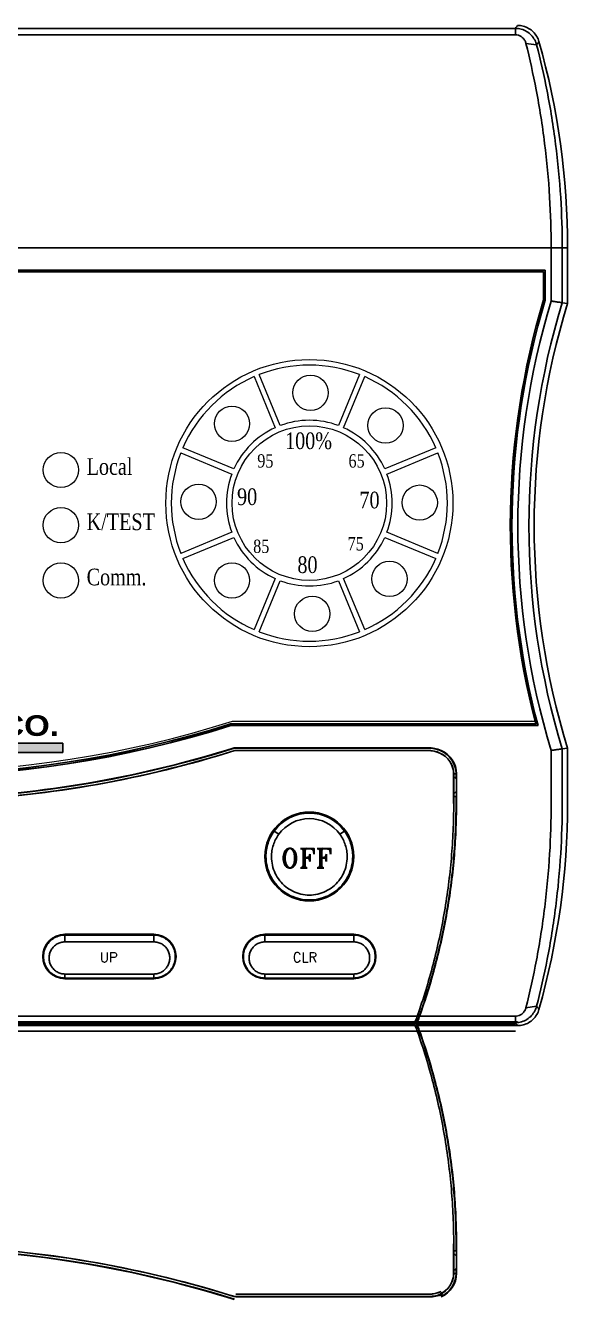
# Model space of a CAD drawing. Header units: millimetres. Extents: x 107 to 2900, y 85 to 3996.
# Drawn here: x 1113.99 to 1127.66, y 3650.02 to 3682.12 of the extents above; entities that cross this region are included whole.
import ezdxf
from ezdxf.lldxf.tags import DXFTag

# ---------------------------------------------------------------- set-up
doc = ezdxf.new("R2010")
doc.units = ezdxf.units.MM
doc.layers.add('2', color=7, linetype='Continuous')
doc.layers.add('DEFAULT_2', color=8, linetype='HIDDEN')
doc.styles.add('SS', font='batang.ttc', dxfattribs={"width": 0.8})
doc.styles.get("Standard").update_dxf_attribs({"font": 'BareunDotumPro1.ttf'})
doc.styles.add('STYLE2', font='romant.shx')
tags = doc.linetypes.add('HIDDEN', pattern=[0.375, 0.25, -0.125]).pattern_tags.tags
tags[6:7] = [DXFTag(74, 4), DXFTag(75, 0), DXFTag(340, '0'), DXFTag(46, 1.0), DXFTag(50, 0.0), DXFTag(44, 0.0), DXFTag(45, 0.0)]
tags[4:5] = [DXFTag(74, 4), DXFTag(75, 0), DXFTag(340, '0'), DXFTag(46, 1.0), DXFTag(50, 0.0), DXFTag(44, 0.0), DXFTag(45, 0.0)]

msp = doc.modelspace()

# ---------------------------------------------------------------- hatches: boundary and pattern name
msp.add_hatch(color=0).paths.add_polyline_path([(1110.823, 3663.801), (1110.823, 3664.035), (1114.931, 3664.035), (1114.931, 3663.801)])

# ---------------------------------------------------------------- linework, layer by layer
at = {"color": 0, "linetype": 'Continuous'}
for p, q in [((1126.343, 3682.047), (1095.37, 3682.047)), ((1126.343, 3681.883), (1095.37, 3681.883)), ((1126.343, 3681.883), (1126.343, 3682.047)), ((1126.608, 3681.669), (1126.878, 3681.633)), ((1094.056, 3676.514), (1127.656, 3676.514)), ((1127.244, 3675.176), (1127.244, 3676.514)), ((1127.523, 3675.134), (1127.523, 3676.514)), ((1127.656, 3676.514), (1127.656, 3675.114)), ((1127.096, 3675.954), (1094.616, 3675.954)), ((1127.09, 3675.948), (1094.622, 3675.948)), ((1127.054, 3675.912), (1094.658, 3675.912)), ((1127.054, 3675.204), (1127.054, 3675.912)), ((1127.096, 3675.954), (1127.09, 3675.948)), ((1127.09, 3675.198), (1127.09, 3675.948)), ((1127.096, 3675.198), (1127.096, 3675.954)), ((1127.096, 3675.198), (1127.09, 3675.198)), ((1127.656, 3675.114), (1127.523, 3675.134)), ((1119.163, 3664.522), (1126.858, 3664.522)), ((1126.905, 3664.486), (1119.169, 3664.486)), ((1119.17, 3664.48), (1126.912, 3664.48)), ((1126.912, 3664.48), (1126.905, 3664.486)), ((1124.134, 3663.92), (1119.256, 3663.92)), ((1119.256, 3663.92), (1119.258, 3663.91)), ((1124.134, 3663.91), (1119.258, 3663.91)), ((1124.134, 3663.92), (1124.134, 3663.91)), ((1127.656, 3663.914), (1127.523, 3663.894)), ((1127.523, 3662.514), (1127.523, 3663.894)), ((1127.656, 3663.914), (1127.656, 3662.514)), ((1124.134, 3663.85), (1119.267, 3663.85)), ((1124.465, 3663.841), (1124.469, 3663.85)), ((1127.244, 3662.514), (1127.244, 3663.853)), ((1124.846, 3663.267), (1124.783, 3663.267)), ((1124.787, 3662.514), (1124.787, 3663.26)), ((1124.856, 3662.514), (1124.856, 3663.26)), ((1124.846, 3662.692), (1124.783, 3662.692)), ((1124.846, 3662.692), (1124.849, 3662.695)), ((1124.846, 3662.514), (1124.846, 3662.692)), ((1124.09, 3657.833), (1124.14, 3657.833)), ((1124.058, 3657.564), (1124.016, 3657.606)), ((1124.024, 3657.598), (1124.068, 3657.598)), ((1124.029, 3657.644), (1124.081, 3657.644)), ((1097.845, 3657.157), (1123.868, 3657.157)), ((1123.868, 3657.147), (1123.911, 3657.147)), ((1123.876, 3657.186), (1123.931, 3657.186)), ((1123.926, 3657.157), (1126.343, 3657.157)), ((1126.343, 3657.157), (1126.343, 3656.993)), ((1126.608, 3657.371), (1126.878, 3657.407)), ((1126.398, 3657.017), (1095.314, 3657.017)), ((1126.398, 3656.92), (1095.314, 3656.92)), ((1097.867, 3656.968), (1123.846, 3656.968)), ((1097.867, 3656.968), (1123.846, 3656.968)), ((1097.904, 3656.993), (1123.808, 3656.993)), ((1097.904, 3656.944), (1123.808, 3656.944)), ((1123.802, 3656.981), (1097.91, 3656.981)), ((1123.802, 3656.981), (1097.91, 3656.981)), ((1123.802, 3656.956), (1097.91, 3656.956)), ((1123.802, 3656.956), (1097.91, 3656.956)), ((1123.802, 3656.981), (1123.808, 3656.993)), ((1123.802, 3656.981), (1123.802, 3656.981)), ((1123.802, 3656.956), (1123.802, 3656.956)), ((1123.802, 3656.956), (1123.808, 3656.944)), ((1123.823, 3657.034), (1123.87, 3657.034)), ((1123.823, 3656.903), (1123.87, 3656.903)), ((1123.864, 3656.993), (1126.343, 3656.993)), ((1123.864, 3656.944), (1126.343, 3656.944)), ((1097.845, 3656.78), (1123.868, 3656.78)), ((1123.868, 3656.79), (1123.911, 3656.79)), ((1123.876, 3656.751), (1123.931, 3656.751)), ((1123.926, 3656.78), (1126.343, 3656.78)), ((1124.058, 3656.373), (1124.016, 3656.331)), ((1124.024, 3656.339), (1124.068, 3656.339)), ((1124.029, 3656.293), (1124.081, 3656.293)), ((1124.09, 3656.104), (1124.14, 3656.104)), ((1124.787, 3651.423), (1124.787, 3650.677)), ((1124.846, 3651.423), (1124.846, 3651.245)), ((1124.856, 3651.423), (1124.856, 3650.677)), ((1124.846, 3651.245), (1124.783, 3651.245)), ((1124.846, 3651.245), (1124.849, 3651.242)), ((1124.846, 3650.67), (1124.783, 3650.67)), ((1119.285, 3650.083), (1119.287, 3650.093)), ((1124.163, 3650.083), (1119.285, 3650.083)), ((1124.163, 3650.093), (1119.287, 3650.093)), ((1124.163, 3650.153), (1119.296, 3650.153)), ((1124.163, 3650.083), (1124.163, 3650.093)), ((1124.494, 3650.162), (1124.498, 3650.153))]:
    msp.add_line(p, q, dxfattribs=at)
at = {"color": 0, "lineweight": 20}
for p, q in [((1127.052, 3675.912), (1094.852, 3675.912)), ((1127.052, 3675.208), (1127.052, 3675.912)), ((1119.753, 3673.271), (1120.285, 3671.985)), ((1120.414, 3672.038), (1119.881, 3673.324)), ((1122.415, 3673.324), (1121.882, 3672.038)), ((1122.01, 3671.985), (1122.543, 3673.271)), ((1117.908, 3671.351), (1119.194, 3670.818)), ((1119.247, 3670.947), (1117.961, 3671.479)), ((1124.335, 3671.479), (1123.049, 3670.947)), ((1123.102, 3670.818), (1124.388, 3671.351)), ((1119.194, 3669.35), (1117.908, 3668.817)), ((1124.388, 3668.817), (1123.102, 3669.35)), ((1117.961, 3668.689), (1119.247, 3669.221)), ((1123.049, 3669.221), (1124.335, 3668.689)), ((1120.285, 3668.183), (1119.753, 3666.897)), ((1119.881, 3666.844), (1120.414, 3668.13)), ((1121.882, 3668.13), (1122.415, 3666.844)), ((1122.543, 3666.897), (1122.01, 3668.183)), ((1119.209, 3664.591), (1126.857, 3664.591))]:
    msp.add_line(p, q, dxfattribs=at)
at = {"color": 0}
for p, q in [((1110.823, 3664.035), (1114.931, 3664.035)), ((1114.931, 3664.035), (1114.931, 3663.801)), ((1114.931, 3663.801), (1110.823, 3663.801))]:
    msp.add_line(p, q, dxfattribs=at)
at = {"color": 0, "linetype": 'HIDDEN'}
for p, q in [((1120.263, 3661.822), (1120.376, 3661.74)), ((1122.033, 3661.822), (1121.919, 3661.74)), ((1117.228, 3659.22), (1114.988, 3659.22)), ((1114.988, 3659.029), (1114.988, 3659.22)), ((1114.988, 3659.199), (1117.228, 3659.199)), ((1117.228, 3659.029), (1117.228, 3659.22)), ((1120.028, 3659.029), (1120.028, 3659.22)), ((1122.268, 3659.22), (1120.028, 3659.22)), ((1120.028, 3659.199), (1122.268, 3659.199)), ((1122.268, 3659.029), (1122.268, 3659.22)), ((1114.988, 3659.029), (1117.228, 3659.029)), ((1120.028, 3659.029), (1122.268, 3659.029)), ((1117.228, 3658.219), (1114.988, 3658.219)), ((1114.988, 3658.1), (1114.988, 3658.219)), ((1117.228, 3658.118), (1114.988, 3658.118)), ((1114.988, 3658.1), (1117.228, 3658.1)), ((1117.228, 3658.1), (1117.228, 3658.219)), ((1120.028, 3658.1), (1120.028, 3658.219)), ((1122.268, 3658.219), (1120.028, 3658.219)), ((1122.268, 3658.118), (1120.028, 3658.118)), ((1120.028, 3658.1), (1122.268, 3658.1)), ((1122.268, 3658.1), (1122.268, 3658.219))]:
    msp.add_line(p, q, dxfattribs=at)
at = {"color": 0, "lineweight": 20}
for radius in [3.618, 1.948]:
    msp.add_circle((1121.148, 3670.084), radius, dxfattribs=at)
at = {"color": 0, "linetype": 'HIDDEN'}
msp.add_circle((1121.148, 3661.18), 1.12, dxfattribs=at)
at = {"color": 0, "linetype": 'Continuous'}
for centre, radius, start, end in [((1108.533, 3676.514), 19.124, 0, 15.7731), ((1145.903, 3669.514), 19.689, 163.2032, 194.6889), ((1145.903, 3669.514), 19.653, 163.1877, 194.8255), ((1145.903, 3669.514), 19.647, 163.1852, 194.8477), ((1145.903, 3669.514), 19.499, 163.1212, 196.8788), ((1145.903, 3669.514), 19.22, 162.998, 197.002), ((1145.903, 3669.514), 19.087, 162.9385, 197.0615), ((1110.856, 3690.63), 27.398, 252.3501, 287.6499), ((1110.856, 3690.63), 27.44, 252.3638, 287.6362), ((1110.856, 3690.63), 27.434, 252.3619, 287.6381), ((1110.856, 3690.63), 28.01, 252.5455, 287.4545), ((1110.856, 3690.63), 28, 272.866, 287.4576), ((1124.134, 3663.08), 0.84, 66.5144, 90), ((1124.134, 3663.08), 0.83, 66.5144, 90), ((1110.856, 3690.63), 28.069, 265.8574, 287.4359), ((1124.134, 3663.08), 0.771, 66.5144, 90), ((1124.212, 3663.26), 0.575, 0, 66.5144), ((1124.212, 3663.26), 0.634, 0.7065, 66.5144), ((1124.212, 3663.26), 0.644, 0, 66.5144), ((1108.606, 3662.514), 19.05, 344.198, 0), ((1110.856, 3623.307), 28.069, 72.5641, 94.1426), ((1110.856, 3623.307), 28.01, 72.5455, 107.4545), ((1110.856, 3623.307), 28, 72.5424, 87.134), ((1124.212, 3650.677), 0.575, 293.4856, 0), ((1124.212, 3650.677), 0.634, 293.4856, 359.2935), ((1124.212, 3650.677), 0.644, 293.4856, 0), ((1124.163, 3650.923), 0.771, 270, 293.4856), ((1124.163, 3650.923), 0.83, 270, 293.4856), ((1124.163, 3650.923), 0.84, 270, 293.4856)]:
    msp.add_arc(centre, radius, start, end, dxfattribs=at)
at = {"color": 0, "linetype": 'HIDDEN'}
for centre, radius, start, end in [((1121.148, 3661.18), 1.094, 35.9626, 144.0374), ((1121.148, 3661.18), 0.954, 35.9626, 144.0374), ((1114.988, 3658.66), 0.56, 90, 270), ((1117.228, 3658.66), 0.56, 270, 90), ((1120.028, 3658.66), 0.56, 90, 270), ((1122.268, 3658.66), 0.56, 270, 90)]:
    msp.add_arc(centre, radius, start, end, dxfattribs=at)
at = {"color": 0, "linetype": 'Continuous'}
for points, knots in [([(1126.343, 3682.047), (1126.352, 3682.059), (1126.37, 3682.083), (1126.389, 3682.108), (1126.398, 3682.12)], [0, 0, 0, 0, 0.0917167, 0.1832964, 0.1832964, 0.1832964, 0.1832964]), ([(1126.878, 3681.633), (1126.873, 3681.651), (1126.852, 3681.716), (1126.795, 3681.822), (1126.691, 3681.931), (1126.563, 3682.008), (1126.443, 3682.041), (1126.369, 3682.047), (1126.343, 3682.047)], [0, 0, 0, 0, 0.110884, 0.411956, 0.709774, 1.004203, 1.295361, 1.450752, 1.450752, 1.450752, 1.450752]), ([(1126.608, 3681.669), (1126.606, 3681.678), (1126.596, 3681.712), (1126.568, 3681.767), (1126.517, 3681.823), (1126.453, 3681.863), (1126.393, 3681.881), (1126.356, 3681.883), (1126.343, 3681.883)], [0, 0, 0, 0, 0.0570541, 0.2110997, 0.3620505, 0.5100402, 0.6556878, 0.7333972, 0.7333972, 0.7333972, 0.7333972]), ([(1126.398, 3682.12), (1126.446, 3682.12), (1126.543, 3682.107), (1126.678, 3682.052), (1126.795, 3681.963), (1126.885, 3681.848), (1126.923, 3681.758), (1126.936, 3681.713)], [0, 0, 0, 0, 0.286343, 0.578287, 0.866398, 1.158646, 1.444993, 1.444993, 1.444993, 1.444993]), ([(1127.244, 3676.514), (1127.244, 3676.942), (1127.217, 3677.823), (1127.094, 3679.153), (1126.889, 3680.445), (1126.705, 3681.281), (1126.608, 3681.669)], [0, 0, 0, 0, 2.566124, 5.283715, 8.009773, 10.412535, 10.412535, 10.412535, 10.412535]), ([(1126.878, 3681.633), (1126.887, 3681.646), (1126.907, 3681.673), (1126.926, 3681.699), (1126.936, 3681.713)], [0, 0, 0, 0, 0.0989449, 0.1977306, 0.1977306, 0.1977306, 0.1977306]), ([(1127.523, 3676.514), (1127.523, 3676.939), (1127.496, 3677.814), (1127.371, 3679.135), (1127.163, 3680.418), (1126.976, 3681.247), (1126.878, 3681.633)], [0, 0, 0, 0, 2.548176, 5.247204, 7.955559, 10.343843, 10.343843, 10.343843, 10.343843]), ([(1127.523, 3675.134), (1127.492, 3675.139), (1127.43, 3675.148), (1127.337, 3675.162), (1127.275, 3675.171), (1127.244, 3675.176)], [0, 0, 0, 0, 0.1879846, 0.3764509, 0.5653995, 0.5653995, 0.5653995, 0.5653995]), ([(1127.523, 3663.894), (1127.492, 3663.89), (1127.43, 3663.88), (1127.337, 3663.867), (1127.275, 3663.857), (1127.244, 3663.853)], [0, 0, 0, 0, 0.1879846, 0.3764509, 0.5653995, 0.5653995, 0.5653995, 0.5653995]), ([(1124.846, 3663.267), (1124.847, 3663.267), (1124.848, 3663.266), (1124.849, 3663.265), (1124.849, 3663.264)], [0, 0, 0, 0, 0.004290187, 0.008578179, 0.008578179, 0.008578179, 0.008578179]), ([(1124.856, 3663.129), (1124.851, 3663.138), (1124.831, 3663.162), (1124.804, 3663.181), (1124.785, 3663.19)], [0, 0, 0, 0, 0.0600335, 0.1879019, 0.1879019, 0.1879019, 0.1879019]), ([(1124.856, 3662.83), (1124.851, 3662.821), (1124.831, 3662.797), (1124.804, 3662.778), (1124.785, 3662.77)], [0, 0, 0, 0, 0.0598835, 0.1877518, 0.1877518, 0.1877518, 0.1877518]), ([(1123.868, 3657.157), (1123.944, 3657.372), (1124.087, 3657.805), (1124.273, 3658.461), (1124.43, 3659.124), (1124.559, 3659.792), (1124.66, 3660.464), (1124.733, 3661.142), (1124.777, 3661.826), (1124.787, 3662.284), (1124.787, 3662.514)], [0, 0, 0, 0, 1.368753, 2.733177, 4.094474, 5.453594, 6.812003, 8.17358, 9.542513, 10.923087, 10.923087, 10.923087, 10.923087]), ([(1124.856, 3662.514), (1124.856, 3662.283), (1124.846, 3661.82), (1124.801, 3661.128), (1124.726, 3660.444), (1124.622, 3659.769), (1124.491, 3659.104), (1124.332, 3658.448), (1124.146, 3657.799), (1124.003, 3657.37), (1123.926, 3657.157)], [0, 0, 0, 0, 1.389586, 2.776497, 4.155567, 5.521552, 6.873319, 8.218686, 9.567219, 10.928044, 10.928044, 10.928044, 10.928044]), ([(1124.846, 3662.514), (1124.846, 3662.283), (1124.836, 3661.822), (1124.791, 3661.134), (1124.717, 3660.452), (1124.614, 3659.781), (1124.484, 3659.121), (1124.328, 3658.472), (1124.206, 3658.045), (1124.14, 3657.833)], [0, 0, 0, 0, 1.384349, 2.765807, 4.138926, 5.497902, 6.840364, 8.172356, 9.502529, 9.502529, 9.502529, 9.502529]), ([(1126.608, 3657.371), (1126.707, 3657.766), (1126.892, 3658.605), (1127.096, 3659.899), (1127.217, 3661.218), (1127.244, 3662.091), (1127.244, 3662.514)], [0, 0, 0, 0, 2.443637, 5.15267, 7.852845, 10.389879, 10.389879, 10.389879, 10.389879]), ([(1126.878, 3657.407), (1126.978, 3657.799), (1127.166, 3658.632), (1127.373, 3659.917), (1127.497, 3661.227), (1127.523, 3662.094), (1127.523, 3662.514)], [0, 0, 0, 0, 2.429052, 5.12064, 7.802521, 10.321957, 10.321957, 10.321957, 10.321957]), ([(1124.055, 3657.555), (1124.049, 3657.532), (1124.032, 3657.481), (1124.015, 3657.429), (1124.006, 3657.4)], [0, 0, 0, 0, 0.1411738, 0.3257901, 0.3257901, 0.3257901, 0.3257901]), ([(1124.078, 3657.637), (1124.078, 3657.629), (1124.069, 3657.604), (1124.063, 3657.579), (1124.057, 3657.562)], [0, 0, 0, 0, 0.0472623, 0.1554107, 0.1554107, 0.1554107, 0.1554107]), ([(1123.868, 3657.157), (1123.861, 3657.139), (1123.848, 3657.102), (1123.828, 3657.048), (1123.815, 3657.011), (1123.808, 3656.993)], [0, 0, 0, 0, 0.1162471, 0.2324445, 0.348592, 0.348592, 0.348592, 0.348592]), ([(1126.343, 3656.993), (1126.359, 3656.993), (1126.424, 3656.996), (1126.537, 3657.022), (1126.668, 3657.091), (1126.777, 3657.195), (1126.844, 3657.306), (1126.87, 3657.38), (1126.878, 3657.407)], [0, 0, 0, 0, 0.099367, 0.38959, 0.683833, 0.981379, 1.282114, 1.450193, 1.450193, 1.450193, 1.450193]), ([(1126.343, 3657.157), (1126.351, 3657.157), (1126.383, 3657.158), (1126.44, 3657.171), (1126.505, 3657.208), (1126.559, 3657.261), (1126.592, 3657.319), (1126.605, 3657.357), (1126.608, 3657.371)], [0, 0, 0, 0, 0.0497011, 0.1948286, 0.3425377, 0.4930821, 0.6466839, 0.7331035, 0.7331035, 0.7331035, 0.7331035]), ([(1126.936, 3657.327), (1126.923, 3657.281), (1126.885, 3657.191), (1126.795, 3657.076), (1126.678, 3656.987), (1126.543, 3656.932), (1126.446, 3656.92), (1126.398, 3656.92)], [0, 0, 0, 0, 0.286237, 0.577894, 0.865887, 1.158185, 1.444433, 1.444433, 1.444433, 1.444433]), ([(1126.878, 3657.407), (1126.887, 3657.393), (1126.907, 3657.367), (1126.927, 3657.34), (1126.936, 3657.327)], [0, 0, 0, 0, 0.0992531, 0.1983461, 0.1983461, 0.1983461, 0.1983461]), ([(1123.868, 3656.78), (1123.861, 3656.798), (1123.848, 3656.835), (1123.828, 3656.889), (1123.815, 3656.926), (1123.808, 3656.944)], [0, 0, 0, 0, 0.1162471, 0.2324445, 0.348592, 0.348592, 0.348592, 0.348592]), ([(1123.846, 3656.968), (1123.848, 3656.971), (1123.852, 3656.977), (1123.856, 3656.982), (1123.858, 3656.985)], [0, 0, 0, 0, 0.02021246, 0.04042938, 0.04042938, 0.04042938, 0.04042938]), ([(1123.846, 3656.968), (1123.848, 3656.966), (1123.852, 3656.96), (1123.856, 3656.955), (1123.858, 3656.952)], [0, 0, 0, 0, 0.02021246, 0.04042938, 0.04042938, 0.04042938, 0.04042938]), ([(1123.87, 3657.034), (1123.866, 3657.023), (1123.859, 3657.004), (1123.852, 3656.985), (1123.849, 3656.978)], [0, 0, 0, 0, 0.069493, 0.1192149, 0.1192149, 0.1192149, 0.1192149]), ([(1123.87, 3656.903), (1123.866, 3656.914), (1123.859, 3656.933), (1123.852, 3656.951), (1123.849, 3656.959)], [0, 0, 0, 0, 0.069493, 0.1192149, 0.1192149, 0.1192149, 0.1192149]), ([(1126.343, 3656.993), (1126.352, 3656.981), (1126.37, 3656.956), (1126.389, 3656.932), (1126.398, 3656.92)], [0, 0, 0, 0, 0.092042, 0.1839408, 0.1839408, 0.1839408, 0.1839408]), ([(1123.868, 3656.78), (1123.944, 3656.565), (1124.087, 3656.132), (1124.273, 3655.475), (1124.43, 3654.813), (1124.559, 3654.145), (1124.66, 3653.473), (1124.733, 3652.795), (1124.777, 3652.111), (1124.787, 3651.653), (1124.787, 3651.423)], [0, 0, 0, 0, 1.368753, 2.733177, 4.094474, 5.453594, 6.812003, 8.17358, 9.542513, 10.923087, 10.923087, 10.923087, 10.923087]), ([(1124.856, 3651.423), (1124.856, 3651.654), (1124.846, 3652.117), (1124.801, 3652.808), (1124.726, 3653.493), (1124.622, 3654.168), (1124.491, 3654.833), (1124.332, 3655.488), (1124.146, 3656.138), (1124.003, 3656.567), (1123.926, 3656.78)], [0, 0, 0, 0, 1.389586, 2.776497, 4.155567, 5.521552, 6.873319, 8.218686, 9.567219, 10.928044, 10.928044, 10.928044, 10.928044]), ([(1124.055, 3656.382), (1124.049, 3656.404), (1124.032, 3656.456), (1124.015, 3656.508), (1124.006, 3656.537)], [0, 0, 0, 0, 0.1411738, 0.3257901, 0.3257901, 0.3257901, 0.3257901]), ([(1124.078, 3656.3), (1124.078, 3656.308), (1124.069, 3656.333), (1124.063, 3656.357), (1124.057, 3656.375)], [0, 0, 0, 0, 0.0472623, 0.1554107, 0.1554107, 0.1554107, 0.1554107]), ([(1124.846, 3651.423), (1124.846, 3651.653), (1124.836, 3652.114), (1124.791, 3652.803), (1124.717, 3653.485), (1124.614, 3654.156), (1124.484, 3654.816), (1124.328, 3655.465), (1124.206, 3655.892), (1124.14, 3656.104)], [0, 0, 0, 0, 1.384349, 2.765807, 4.138926, 5.497902, 6.840364, 8.172356, 9.502529, 9.502529, 9.502529, 9.502529]), ([(1124.856, 3651.107), (1124.851, 3651.115), (1124.831, 3651.14), (1124.804, 3651.159), (1124.785, 3651.167)], [0, 0, 0, 0, 0.0598835, 0.1877518, 0.1877518, 0.1877518, 0.1877518]), ([(1124.856, 3650.808), (1124.851, 3650.799), (1124.831, 3650.775), (1124.804, 3650.756), (1124.785, 3650.747)], [0, 0, 0, 0, 0.0600335, 0.1879019, 0.1879019, 0.1879019, 0.1879019]), ([(1124.846, 3650.67), (1124.847, 3650.67), (1124.848, 3650.671), (1124.849, 3650.672), (1124.849, 3650.673)], [0, 0, 0, 0, 0.004290187, 0.008578179, 0.008578179, 0.008578179, 0.008578179])]:
    msp.add_open_spline(points, degree=3, knots=knots, dxfattribs=at)
at = {"color": 0, "lineweight": 20}
for points in [[(1127.052, 3675.208), (1126.01, 3671.755), (1125.942, 3668.08), (1126.857, 3664.591)], [(1122.415, 3673.324), (1121.6, 3673.642), (1120.695, 3673.642), (1119.881, 3673.324)], [(1119.753, 3673.271), (1118.951, 3672.92), (1118.312, 3672.281), (1117.961, 3671.479)], [(1124.335, 3671.479), (1123.984, 3672.281), (1123.344, 3672.92), (1122.543, 3673.271)], [(1120.285, 3671.985), (1119.825, 3671.776), (1119.456, 3671.407), (1119.247, 3670.947)], [(1121.882, 3672.038), (1121.409, 3672.216), (1120.887, 3672.216), (1120.414, 3672.038)], [(1123.049, 3670.947), (1122.84, 3671.407), (1122.471, 3671.776), (1122.01, 3671.985)], [(1117.908, 3671.351), (1117.589, 3670.536), (1117.589, 3669.632), (1117.908, 3668.817)], [(1124.388, 3668.817), (1124.706, 3669.632), (1124.706, 3670.536), (1124.388, 3671.351)], [(1119.194, 3670.818), (1119.016, 3670.345), (1119.016, 3669.823), (1119.194, 3669.35)], [(1123.102, 3669.35), (1123.28, 3669.823), (1123.28, 3670.345), (1123.102, 3670.818)], [(1119.247, 3669.221), (1119.456, 3668.761), (1119.825, 3668.392), (1120.285, 3668.183)], [(1122.01, 3668.183), (1122.471, 3668.392), (1122.84, 3668.761), (1123.049, 3669.221)], [(1117.961, 3668.689), (1118.312, 3667.888), (1118.951, 3667.248), (1119.753, 3666.897)], [(1122.543, 3666.897), (1123.344, 3667.248), (1123.984, 3667.888), (1124.335, 3668.689)], [(1120.414, 3668.13), (1120.887, 3667.952), (1121.409, 3667.952), (1121.882, 3668.13)], [(1119.881, 3666.844), (1120.695, 3666.526), (1121.6, 3666.526), (1122.415, 3666.844)], [(1102.696, 3664.591), (1108.067, 3662.882), (1113.837, 3662.882), (1119.209, 3664.591)]]:
    msp.add_open_spline(points, degree=3, dxfattribs=at)
at = {"color": 0, "linetype": 'Continuous'}
for points in [[(1124.849, 3663.264), (1124.851, 3663.263), (1124.85, 3663.261), (1124.85, 3663.26)], [(1124.14, 3657.833), (1124.12, 3657.768), (1124.1, 3657.702), (1124.078, 3657.637)], [(1124.057, 3657.562), (1124.057, 3657.56), (1124.056, 3657.557), (1124.055, 3657.555)], [(1124.006, 3657.4), (1123.971, 3657.303), (1123.933, 3657.208), (1123.898, 3657.111)], [(1123.905, 3657.102), (1123.912, 3657.12), (1123.919, 3657.139), (1123.926, 3657.157)], [(1123.849, 3656.978), (1123.848, 3656.975), (1123.847, 3656.972), (1123.846, 3656.968)], [(1123.849, 3656.959), (1123.848, 3656.962), (1123.847, 3656.965), (1123.846, 3656.968)], [(1123.858, 3656.985), (1123.86, 3656.988), (1123.862, 3656.99), (1123.864, 3656.993)], [(1123.858, 3656.952), (1123.86, 3656.949), (1123.862, 3656.947), (1123.864, 3656.944)], [(1123.864, 3656.993), (1123.871, 3657.011), (1123.878, 3657.029), (1123.885, 3657.048)], [(1123.864, 3656.944), (1123.871, 3656.926), (1123.878, 3656.907), (1123.885, 3656.889)], [(1123.884, 3657.072), (1123.879, 3657.059), (1123.875, 3657.047), (1123.87, 3657.034)], [(1123.884, 3656.864), (1123.879, 3656.877), (1123.875, 3656.89), (1123.87, 3656.903)], [(1123.898, 3657.111), (1123.894, 3657.098), (1123.889, 3657.085), (1123.884, 3657.072)], [(1123.898, 3656.826), (1123.894, 3656.839), (1123.889, 3656.851), (1123.884, 3656.864)], [(1123.885, 3657.048), (1123.892, 3657.066), (1123.899, 3657.084), (1123.905, 3657.102)], [(1123.885, 3656.889), (1123.892, 3656.871), (1123.899, 3656.853), (1123.905, 3656.835)], [(1124.006, 3656.537), (1123.971, 3656.634), (1123.933, 3656.729), (1123.898, 3656.826)], [(1123.905, 3656.835), (1123.912, 3656.817), (1123.919, 3656.798), (1123.926, 3656.78)], [(1124.057, 3656.375), (1124.057, 3656.377), (1124.056, 3656.379), (1124.055, 3656.382)], [(1124.14, 3656.104), (1124.12, 3656.169), (1124.1, 3656.235), (1124.078, 3656.3)], [(1124.849, 3650.673), (1124.851, 3650.674), (1124.85, 3650.676), (1124.85, 3650.677)]]:
    msp.add_open_spline(points, degree=3, dxfattribs=at)
at = {"color": 0, "linetype": 'HIDDEN'}
for points, knots in [([(1120.054, 3661.18), (1120.054, 3661.237), (1120.063, 3661.352), (1120.103, 3661.52), (1120.169, 3661.679), (1120.229, 3661.776), (1120.263, 3661.822)], [0, 0, 0, 0, 0.343511, 0.687821, 1.030268, 1.371469, 1.371469, 1.371469, 1.371469]), ([(1120.194, 3661.174), (1120.194, 3661.224), (1120.202, 3661.326), (1120.237, 3661.473), (1120.295, 3661.613), (1120.347, 3661.7), (1120.376, 3661.74)], [0, 0, 0, 0, 0.30278, 0.606418, 0.907994, 1.207783, 1.207783, 1.207783, 1.207783]), ([(1121.919, 3661.74), (1121.949, 3661.7), (1122.001, 3661.613), (1122.058, 3661.473), (1122.093, 3661.325), (1122.101, 3661.224), (1122.101, 3661.174)], [0, 0, 0, 0, 0.299945, 0.601531, 0.905057, 1.207783, 1.207783, 1.207783, 1.207783]), ([(1122.033, 3661.822), (1122.066, 3661.776), (1122.126, 3661.679), (1122.192, 3661.52), (1122.232, 3661.352), (1122.241, 3661.237), (1122.241, 3661.18)], [0, 0, 0, 0, 0.341381, 0.683823, 1.028002, 1.371469, 1.371469, 1.371469, 1.371469]), ([(1122.241, 3661.18), (1122.241, 3661.098), (1122.223, 3660.934), (1122.141, 3660.701), (1122.01, 3660.491), (1121.835, 3660.316), (1121.625, 3660.185), (1121.392, 3660.103), (1121.148, 3660.076), (1120.903, 3660.103), (1120.67, 3660.185), (1120.461, 3660.316), (1120.286, 3660.491), (1120.154, 3660.701), (1120.072, 3660.934), (1120.054, 3661.098), (1120.054, 3661.18)], [0, 0, 0, 0, 0.490626, 0.981597, 1.472961, 1.963823, 2.453945, 2.94307, 3.431527, 3.919985, 4.409111, 4.899234, 5.390096, 5.881458, 6.37243, 6.863054, 6.863054, 6.863054, 6.863054]), ([(1122.101, 3661.174), (1122.101, 3661.102), (1122.086, 3660.957), (1122.014, 3660.751), (1121.9, 3660.566), (1121.747, 3660.412), (1121.565, 3660.296), (1121.361, 3660.224), (1121.148, 3660.2), (1120.934, 3660.224), (1120.731, 3660.296), (1120.548, 3660.412), (1120.396, 3660.566), (1120.281, 3660.751), (1120.21, 3660.957), (1120.194, 3661.102), (1120.194, 3661.174)], [0, 0, 0, 0, 0.432262, 0.864746, 1.296766, 1.727328, 2.156221, 2.583426, 3.009603, 3.435773, 3.862973, 4.291859, 4.722413, 5.154424, 5.586903, 6.019149, 6.019149, 6.019149, 6.019149]), ([(1114.988, 3658.118), (1114.941, 3658.118), (1114.848, 3658.13), (1114.717, 3658.183), (1114.604, 3658.269), (1114.516, 3658.382), (1114.46, 3658.515), (1114.441, 3658.658), (1114.46, 3658.801), (1114.515, 3658.933), (1114.603, 3659.046), (1114.716, 3659.133), (1114.847, 3659.187), (1114.941, 3659.199), (1114.988, 3659.199)], [0, 0, 0, 0, 0.278054, 0.557585, 0.839136, 1.122386, 1.407141, 1.692388, 1.977241, 2.261113, 2.543701, 2.825306, 3.105892, 3.385705, 3.385705, 3.385705, 3.385705]), ([(1117.228, 3659.199), (1117.274, 3659.199), (1117.368, 3659.187), (1117.499, 3659.133), (1117.613, 3659.046), (1117.7, 3658.933), (1117.755, 3658.801), (1117.774, 3658.658), (1117.755, 3658.515), (1117.7, 3658.382), (1117.612, 3658.269), (1117.498, 3658.183), (1117.367, 3658.13), (1117.274, 3658.118), (1117.228, 3658.118)], [0, 0, 0, 0, 0.279933, 0.560579, 0.842264, 1.124833, 1.408721, 1.693581, 1.978834, 2.263583, 2.546861, 2.828333, 3.107769, 3.385705, 3.385705, 3.385705, 3.385705]), ([(1120.028, 3658.118), (1119.981, 3658.118), (1119.888, 3658.13), (1119.757, 3658.183), (1119.644, 3658.269), (1119.556, 3658.382), (1119.5, 3658.515), (1119.481, 3658.658), (1119.5, 3658.801), (1119.555, 3658.933), (1119.643, 3659.046), (1119.756, 3659.133), (1119.887, 3659.187), (1119.981, 3659.199), (1120.028, 3659.199)], [0, 0, 0, 0, 0.278054, 0.557585, 0.839136, 1.122386, 1.407141, 1.692388, 1.977241, 2.261113, 2.543701, 2.825306, 3.105892, 3.385705, 3.385705, 3.385705, 3.385705]), ([(1122.268, 3659.199), (1122.314, 3659.199), (1122.408, 3659.187), (1122.539, 3659.133), (1122.653, 3659.046), (1122.74, 3658.933), (1122.795, 3658.801), (1122.814, 3658.658), (1122.795, 3658.515), (1122.74, 3658.382), (1122.652, 3658.269), (1122.538, 3658.183), (1122.407, 3658.13), (1122.314, 3658.118), (1122.268, 3658.118)], [0, 0, 0, 0, 0.279933, 0.560579, 0.842264, 1.124833, 1.408721, 1.693581, 1.978834, 2.263583, 2.546861, 2.828333, 3.107769, 3.385705, 3.385705, 3.385705, 3.385705]), ([(1114.988, 3658.219), (1114.953, 3658.219), (1114.884, 3658.228), (1114.787, 3658.268), (1114.703, 3658.332), (1114.638, 3658.417), (1114.597, 3658.517), (1114.583, 3658.624), (1114.597, 3658.731), (1114.638, 3658.83), (1114.703, 3658.915), (1114.787, 3658.979), (1114.884, 3659.02), (1114.953, 3659.029), (1114.988, 3659.029)], [0, 0, 0, 0, 0.20606, 0.413741, 0.623435, 0.83499, 1.048185, 1.262033, 1.475502, 1.687829, 1.898583, 2.107928, 2.315947, 2.522843, 2.522843, 2.522843, 2.522843]), ([(1117.228, 3659.029), (1117.262, 3659.029), (1117.332, 3659.02), (1117.429, 3658.979), (1117.513, 3658.915), (1117.578, 3658.83), (1117.619, 3658.731), (1117.633, 3658.624), (1117.619, 3658.517), (1117.577, 3658.417), (1117.512, 3658.332), (1117.428, 3658.268), (1117.331, 3658.228), (1117.262, 3658.219), (1117.228, 3658.219)], [0, 0, 0, 0, 0.206977, 0.415052, 0.624471, 0.835227, 1.047586, 1.261079, 1.474913, 1.688084, 1.899642, 2.109262, 2.316861, 2.522843, 2.522843, 2.522843, 2.522843]), ([(1120.028, 3658.219), (1119.993, 3658.219), (1119.924, 3658.228), (1119.827, 3658.268), (1119.743, 3658.332), (1119.678, 3658.417), (1119.637, 3658.517), (1119.623, 3658.624), (1119.637, 3658.731), (1119.678, 3658.83), (1119.743, 3658.915), (1119.827, 3658.979), (1119.924, 3659.02), (1119.993, 3659.029), (1120.028, 3659.029)], [0, 0, 0, 0, 0.20606, 0.413741, 0.623435, 0.83499, 1.048185, 1.262033, 1.475502, 1.687829, 1.898583, 2.107928, 2.315947, 2.522843, 2.522843, 2.522843, 2.522843]), ([(1122.268, 3659.029), (1122.302, 3659.029), (1122.372, 3659.02), (1122.469, 3658.979), (1122.553, 3658.915), (1122.618, 3658.83), (1122.659, 3658.731), (1122.673, 3658.624), (1122.659, 3658.517), (1122.617, 3658.417), (1122.552, 3658.332), (1122.468, 3658.268), (1122.371, 3658.228), (1122.302, 3658.219), (1122.268, 3658.219)], [0, 0, 0, 0, 0.206977, 0.415052, 0.624471, 0.835227, 1.047586, 1.261079, 1.474913, 1.688084, 1.899642, 2.109262, 2.316861, 2.522843, 2.522843, 2.522843, 2.522843])]:
    msp.add_open_spline(points, degree=3, knots=knots, dxfattribs=at)
at = {"layer": '2', "color": 0, "lineweight": 20}
for centre in [(1121.177, 3672.865), (1119.198, 3672.084), (1123.068, 3672.041), (1114.886, 3670.919), (1118.356, 3670.119), (1123.93, 3670.096), (1114.886, 3669.528), (1114.886, 3668.136), (1119.198, 3668.137), (1123.168, 3668.174), (1121.221, 3667.295)]:
    msp.add_circle(centre, 0.445, dxfattribs=at)
for points in [[(1127.054, 3675.912), (1127.054, 3675.911), (1127.053, 3675.91), (1127.052, 3675.91), (1127.051, 3675.91), (1127.051, 3675.911), (1127.051, 3675.912), (1127.051, 3675.913), (1127.051, 3675.914), (1127.052, 3675.914), (1127.053, 3675.914), (1127.054, 3675.913), (1127.054, 3675.912)], [(1127.054, 3675.912), (1127.054, 3675.911), (1127.053, 3675.91), (1127.052, 3675.91), (1127.051, 3675.91), (1127.051, 3675.911), (1127.051, 3675.912), (1127.051, 3675.913), (1127.051, 3675.914), (1127.052, 3675.914), (1127.053, 3675.914), (1127.054, 3675.913), (1127.054, 3675.912)], [(1127.054, 3675.208), (1127.054, 3675.207), (1127.053, 3675.206), (1127.052, 3675.206), (1127.051, 3675.206), (1127.051, 3675.207), (1127.051, 3675.208), (1127.051, 3675.209), (1127.051, 3675.21), (1127.052, 3675.21), (1127.053, 3675.21), (1127.054, 3675.209), (1127.054, 3675.208)], [(1126.859, 3664.591), (1126.859, 3664.59), (1126.858, 3664.589), (1126.857, 3664.589), (1126.856, 3664.589), (1126.855, 3664.59), (1126.855, 3664.591), (1126.855, 3664.592), (1126.856, 3664.592), (1126.857, 3664.592), (1126.858, 3664.592), (1126.859, 3664.592), (1126.859, 3664.591)]]:
    msp.add_open_spline(points, degree=3, knots=[0, 0, 0, 0, 1, 1, 1, 2, 2, 2, 3, 3, 3, 4, 4, 4, 4], dxfattribs=at)
at = {"layer": 'DEFAULT_2', "color": 0, "linetype": 'HIDDEN'}
for p, q in [((1127.096, 3675.198), (1127.099, 3675.197)), ((1127.291, 3675.169), (1127.288, 3675.169)), ((1127.315, 3675.165), (1127.312, 3675.166)), ((1126.755, 3664.616), (1126.757, 3664.617)), ((1124.134, 3664.505), (1119.166, 3664.505)), ((1119.167, 3664.5), (1124.134, 3664.5)), ((1119.267, 3663.847), (1119.267, 3663.85)), ((1124.134, 3663.847), (1119.267, 3663.847)), ((1124.134, 3663.847), (1124.134, 3663.85)), ((1124.441, 3663.787), (1124.44, 3663.784)), ((1127.291, 3663.86), (1127.288, 3663.859)), ((1127.315, 3663.863), (1127.312, 3663.863)), ((1124.784, 3662.514), (1124.784, 3663.26)), ((1124.787, 3663.26), (1124.784, 3663.26)), ((1124.85, 3663.26), (1124.856, 3663.26)), ((1124.854, 3662.984), (1124.854, 3662.975)), ((1124.784, 3651.423), (1124.784, 3650.677)), ((1124.854, 3650.952), (1124.854, 3650.962)), ((1124.787, 3650.677), (1124.784, 3650.677)), ((1124.85, 3650.677), (1124.856, 3650.677)), ((1119.296, 3650.156), (1119.296, 3650.153)), ((1124.163, 3650.156), (1119.296, 3650.156)), ((1124.163, 3650.156), (1124.163, 3650.153)), ((1124.47, 3650.217), (1124.469, 3650.219))]:
    msp.add_line(p, q, dxfattribs=at)
for centre, radius, start, end in [((1110.856, 3690.63), 28.072, 272.8766, 287.4349), ((1124.134, 3663.08), 0.768, 66.5144, 90), ((1124.212, 3663.26), 0.572, 0, 66.5144), ((1110.856, 3623.307), 28.072, 72.5651, 87.1234), ((1124.212, 3650.677), 0.572, 293.4856, 0), ((1124.163, 3650.923), 0.768, 270, 293.4856)]:
    msp.add_arc(centre, radius, start, end, dxfattribs=at)
for points in [[(1124.85, 3663.26), (1124.851, 3663.251), (1124.851, 3663.243), (1124.852, 3663.235)], [(1124.854, 3662.975), (1124.854, 3662.946), (1124.854, 3662.918), (1124.854, 3662.889)], [(1124.144, 3657.844), (1124.143, 3657.84), (1124.142, 3657.837), (1124.14, 3657.833)], [(1124.144, 3656.093), (1124.143, 3656.097), (1124.142, 3656.1), (1124.14, 3656.104)], [(1124.854, 3650.962), (1124.854, 3650.991), (1124.854, 3651.019), (1124.854, 3651.048)], [(1124.85, 3650.677), (1124.851, 3650.685), (1124.851, 3650.694), (1124.852, 3650.702)]]:
    msp.add_open_spline(points, degree=3, dxfattribs=at)
for points in [[(1124.852, 3663.235), (1124.852, 3663.22), (1124.853, 3663.186), (1124.854, 3663.128), (1124.854, 3663.059), (1124.854, 3663.01), (1124.854, 3662.984)], [(1124.852, 3650.702), (1124.852, 3650.716), (1124.853, 3650.751), (1124.854, 3650.809), (1124.854, 3650.878), (1124.854, 3650.927), (1124.854, 3650.952)]]:
    msp.add_open_spline(points, degree=3, knots=[0, 0, 0, 0, 0.08737, 0.2063566, 0.3478771, 0.501435, 0.501435, 0.501435, 0.501435], dxfattribs=at)

# ---------------------------------------------------------------- texts
at = {"color": 0, "style": 'SS', "width": 0.8}
for s, height, p in [('100%', 0.42, (1120.536, 3671.446)), ('95', 0.336, (1119.836, 3670.981)), ('65', 0.336, (1122.135, 3670.981)), ('Local', 0.42, (1115.534, 3670.796)), ('90', 0.42, (1119.326, 3670.036)), ('70', 0.42, (1122.411, 3669.952)), ('K/TEST', 0.42, (1115.534, 3669.404)), ('85', 0.336, (1119.732, 3668.829)), ('75', 0.336, (1122.114, 3668.892)), ('80', 0.42, (1120.847, 3668.323)), ('Comm.', 0.42, (1115.534, 3668.013))]:
    msp.add_text(s, height=height, dxfattribs=at).set_placement(p)
at = {"color": 0, "style": 'STYLE2'}
for s, height, p in [('OFF', 0.487, (1120.428, 3660.894)), ('UP', 0.2435, (1115.868, 3658.519)), ('CLR', 0.2435, (1120.73, 3658.519))]:
    msp.add_text(s, height=height, dxfattribs=at).set_placement(p)
at = {"color": 0, "insert": (1111.326, 3664.739), "char_height": 0.51981, "width": 9.24874, "attachment_point": 1}
msp.add_mtext('{\\fArial Black|b0|i0|c0|p34;ENG CO.}', dxfattribs=at)

doc.saveas('drawing.dxf')
